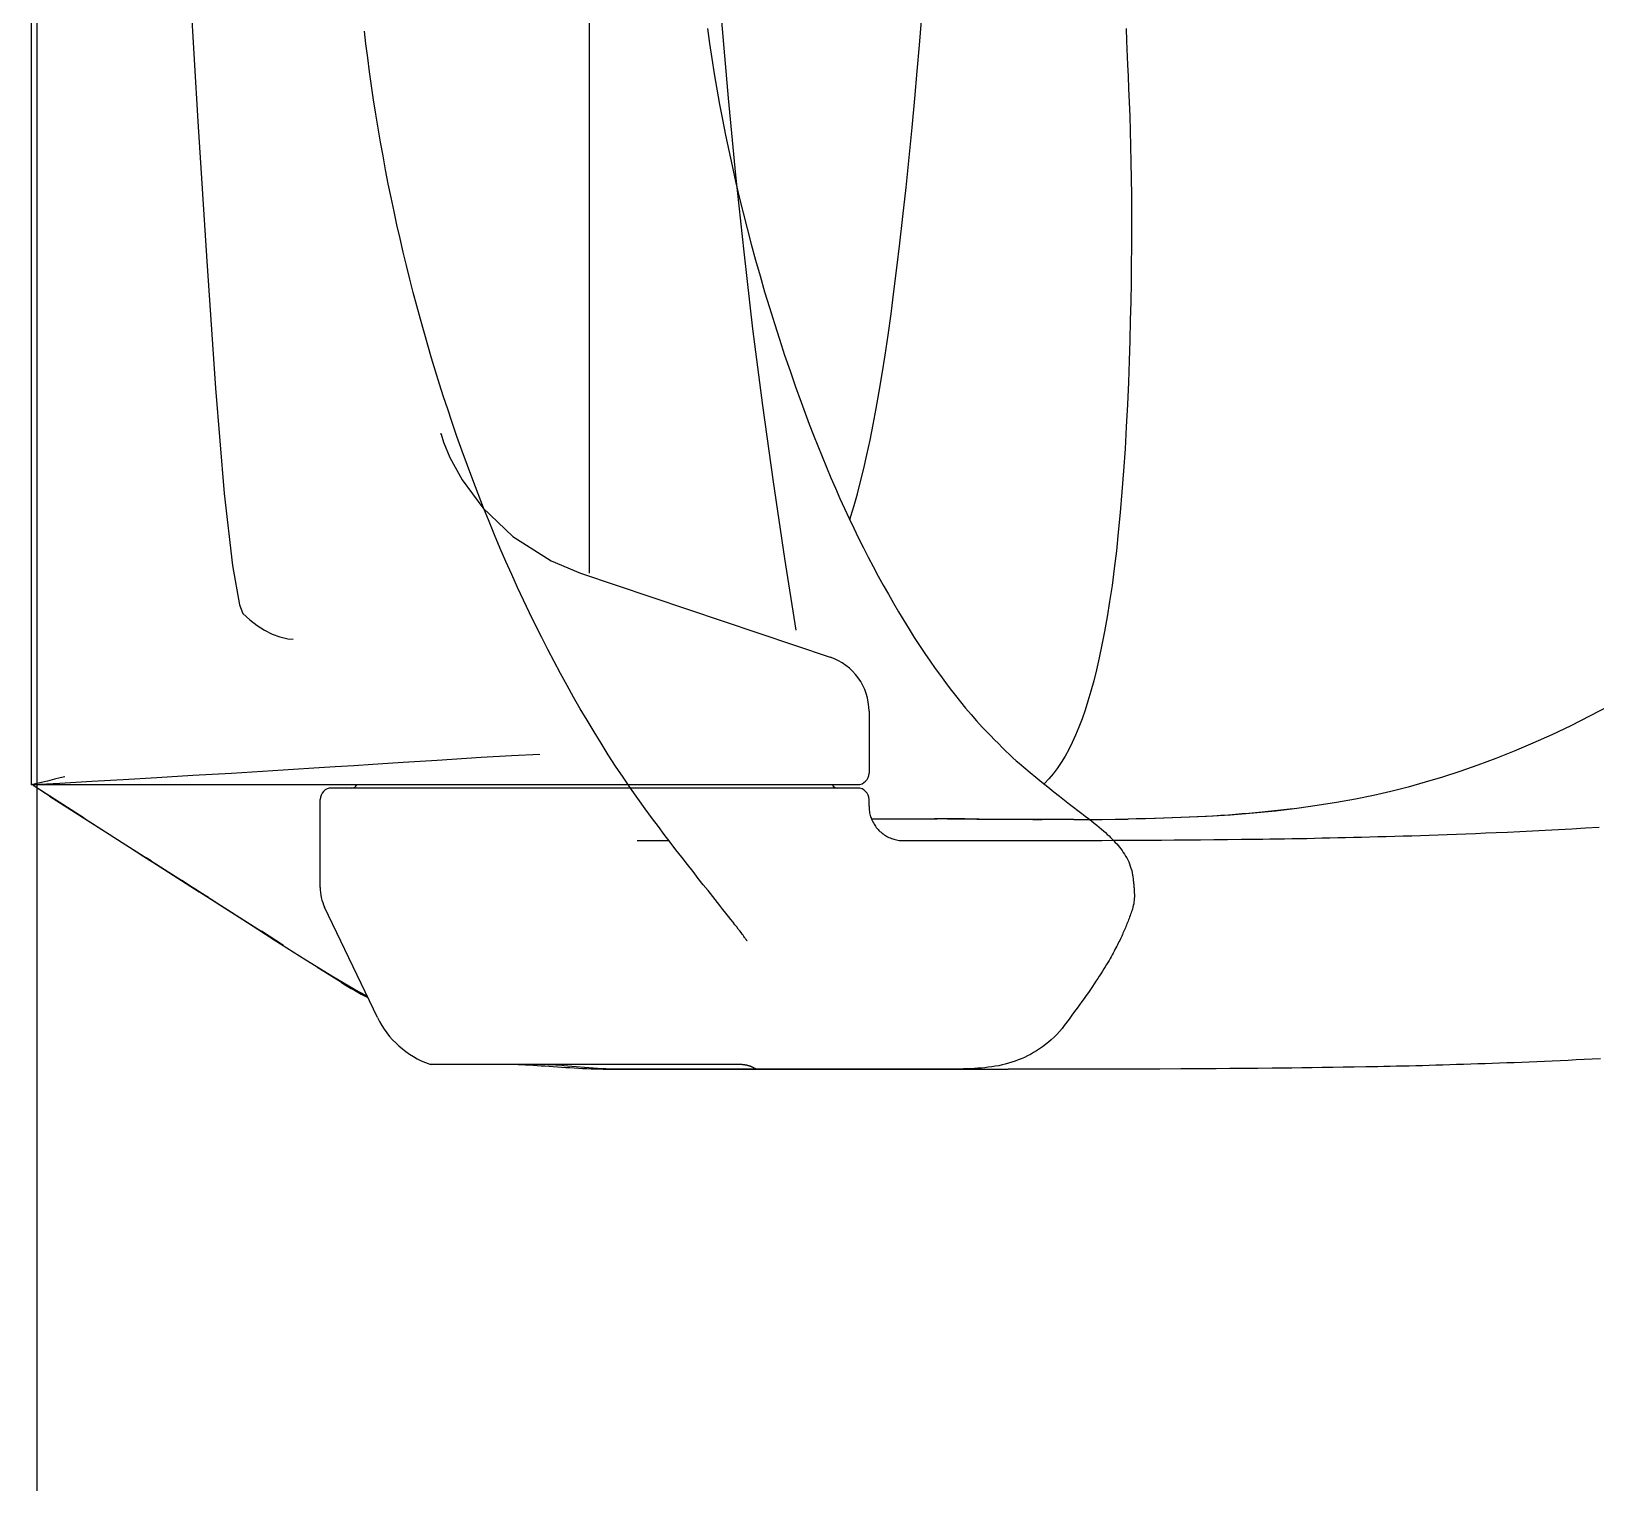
# Model space of a CAD drawing. Extents: x -119186 to 81195, y 1816 to 147180.
# Drawn here: x 24555.7 to 24692.5, y 34386.1 to 34513 of the extents above; entities that cross this region are included whole.
import ezdxf

# ---------------------------------------------------------------- set-up
doc = ezdxf.new("R2010")
doc.units = 0
doc.header["$LTSCALE"] = 12.7
doc.header["$MEASUREMENT"] = 0
doc.layers.add('A_建築（什器）', color=8, linetype='CONTINUOUS')

msp = doc.modelspace()

# ---------------------------------------------------------------- linework, layer by layer
at = {"layer": 'A_建築（什器）'}
for p, q in [((24556.16, 35012.64), (24556.16, 32762.64)), ((24555.68, 34683.15), (24555.68, 34447.11)), ((24555.68, 34683.15), (24555.68, 34447.11)), ((24555.68, 34675.6), (24555.68, 34454.67)), ((24604.48, 34664.64), (24604.48, 34465.63)), ((24569.45, 34518.49), (24570.25, 34505.11)), ((24569.45, 34518.49), (24570.25, 34505.11)), ((24616.04, 34513.88), (24616.62, 34507.15)), ((24633.36, 34511.79), (24633.54, 34513.94)), ((24584.95, 34511.92), (24584.82, 34513.02)), ((24614.82, 34513.26), (24615, 34511.95)), ((24651.43, 34513.25), (24651.47, 34512.18)), ((24651.47, 34512.18), (24651.55, 34510.06)), ((24585.1, 34510.69), (24584.95, 34511.92)), ((24615, 34511.95), (24615.2, 34510.62)), ((24633.16, 34509.52), (24633.36, 34511.79)), ((24585.26, 34509.46), (24585.1, 34510.69)), ((24585.43, 34508.23), (24585.26, 34509.46)), ((24615.2, 34510.62), (24615.41, 34509.28)), ((24632.95, 34507.13), (24633.16, 34509.52)), ((24651.55, 34510.06), (24651.59, 34509.08)), ((24585.62, 34507), (24585.43, 34508.23)), ((24615.41, 34509.28), (24615.64, 34507.95)), ((24651.59, 34509.08), (24651.64, 34508)), ((24585.81, 34505.77), (24585.62, 34507)), ((24615.64, 34507.95), (24615.87, 34506.61)), ((24616.62, 34507.15), (24617.26, 34500.42)), ((24632.71, 34504.6), (24632.95, 34507.13)), ((24651.64, 34508), (24651.69, 34506.82)), ((24651.69, 34506.82), (24651.74, 34505.58)), ((24586.01, 34504.54), (24585.81, 34505.77)), ((24615.87, 34506.61), (24616.12, 34505.28)), ((24651.74, 34505.58), (24651.78, 34504.29)), ((24570.25, 34505.11), (24571.03, 34492.89)), ((24570.25, 34505.11), (24571.03, 34492.89)), ((24586.22, 34503.32), (24586.01, 34504.54)), ((24616.12, 34505.28), (24616.39, 34503.93)), ((24632.45, 34501.97), (24632.71, 34504.6)), ((24651.78, 34504.29), (24651.82, 34502.95)), ((24586.44, 34502.1), (24586.22, 34503.32)), ((24616.39, 34503.93), (24616.67, 34502.59)), ((24616.67, 34502.59), (24616.96, 34501.23)), ((24651.82, 34502.95), (24651.85, 34501.56)), ((24586.66, 34500.88), (24586.44, 34502.1)), ((24616.96, 34501.23), (24617.27, 34499.87)), ((24632.18, 34499.34), (24632.45, 34501.97)), ((24651.85, 34501.56), (24651.87, 34500.14)), ((24586.9, 34499.67), (24586.66, 34500.88)), ((24617.26, 34500.42), (24617.98, 34493.71)), ((24617.27, 34499.87), (24617.59, 34498.51)), ((24651.87, 34500.14), (24651.89, 34498.69)), ((24587.14, 34498.47), (24586.9, 34499.67)), ((24617.59, 34498.51), (24617.93, 34497.14)), ((24631.9, 34496.82), (24632.18, 34499.34)), ((24651.89, 34498.69), (24651.9, 34497.21)), ((24587.4, 34497.26), (24587.14, 34498.47)), ((24587.66, 34496.07), (24587.4, 34497.26)), ((24617.93, 34497.14), (24618.28, 34495.76)), ((24651.9, 34497.21), (24651.9, 34495.71)), ((24587.93, 34494.88), (24587.66, 34496.07)), ((24618.28, 34495.76), (24618.64, 34494.38)), ((24631.64, 34494.49), (24631.9, 34496.82)), ((24588.2, 34493.69), (24587.93, 34494.88)), ((24618.64, 34494.38), (24619.02, 34493)), ((24631.38, 34492.31), (24631.64, 34494.49)), ((24651.9, 34495.71), (24651.89, 34494.18)), ((24588.49, 34492.51), (24588.2, 34493.69)), ((24617.98, 34493.71), (24618.76, 34487)), ((24651.89, 34494.18), (24651.88, 34492.61)), ((24571.03, 34492.89), (24571.79, 34481.8)), ((24571.03, 34492.89), (24571.79, 34481.8)), ((24588.78, 34491.33), (24588.49, 34492.51)), ((24619.02, 34493), (24619.41, 34491.61)), ((24631.12, 34490.26), (24631.38, 34492.31)), ((24651.88, 34492.61), (24651.86, 34491.02)), ((24589.08, 34490.16), (24588.78, 34491.33)), ((24619.41, 34491.61), (24619.81, 34490.23)), ((24651.86, 34491.02), (24651.83, 34489.38)), ((24589.39, 34489), (24589.08, 34490.16)), ((24589.71, 34487.84), (24589.39, 34489)), ((24619.81, 34490.23), (24620.23, 34488.84)), ((24630.87, 34488.31), (24631.12, 34490.26)), ((24651.83, 34489.38), (24651.79, 34487.7)), ((24590.03, 34486.69), (24589.71, 34487.84)), ((24620.23, 34488.84), (24620.66, 34487.45)), ((24630.61, 34486.44), (24630.87, 34488.31)), ((24651.79, 34487.7), (24651.75, 34485.97)), ((24590.36, 34485.55), (24590.03, 34486.69)), ((24618.76, 34487), (24619.62, 34480.29)), ((24620.66, 34487.45), (24621.11, 34486.07)), ((24630.35, 34484.69), (24630.61, 34486.44)), ((24590.69, 34484.41), (24590.36, 34485.55)), ((24621.11, 34486.07), (24621.56, 34484.68)), ((24651.75, 34485.97), (24651.69, 34484.18)), ((24591.04, 34483.28), (24590.69, 34484.41)), ((24621.56, 34484.68), (24622.03, 34483.3)), ((24630.1, 34483.04), (24630.35, 34484.69)), ((24651.69, 34484.18), (24651.62, 34482.31)), ((24591.38, 34482.16), (24591.04, 34483.28)), ((24591.74, 34481.05), (24591.38, 34482.16)), ((24622.03, 34483.3), (24622.51, 34481.92)), ((24629.84, 34481.5), (24630.1, 34483.04)), ((24651.62, 34482.31), (24651.54, 34480.38)), ((24571.79, 34481.8), (24572.55, 34472.59)), ((24571.79, 34481.8), (24572.55, 34472.59)), ((24592.1, 34479.95), (24591.74, 34481.05)), ((24622.51, 34481.92), (24623, 34480.56)), ((24629.57, 34480.03), (24629.84, 34481.5)), ((24592.46, 34478.87), (24592.1, 34479.95)), ((24619.62, 34480.29), (24620.55, 34473.6)), ((24623, 34480.56), (24623.35, 34479.6)), ((24623.35, 34479.6), (24623.72, 34478.64)), ((24629.31, 34478.61), (24629.57, 34480.03)), ((24651.54, 34480.38), (24651.44, 34478.43)), ((24592.9, 34477.58), (24592.46, 34478.87)), ((24623.72, 34478.64), (24624.08, 34477.69)), ((24629.03, 34477.26), (24629.31, 34478.61)), ((24651.44, 34478.43), (24651.33, 34476.49)), ((24591.5, 34477.84), (24591.52, 34477.77)), ((24591.52, 34477.75), (24591.5, 34477.84)), ((24591.52, 34477.77), (24591.74, 34477.07)), ((24591.74, 34477.07), (24592.29, 34475.74)), ((24593.36, 34476.29), (24592.9, 34477.58)), ((24624.08, 34477.69), (24624.45, 34476.75)), ((24624.45, 34476.75), (24624.83, 34475.81)), ((24628.75, 34475.98), (24629.03, 34477.26)), ((24592.29, 34475.74), (24593.35, 34473.77)), ((24593.82, 34475.02), (24593.36, 34476.29)), ((24624.83, 34475.81), (24625.21, 34474.89)), ((24628.48, 34474.78), (24628.75, 34475.98)), ((24651.33, 34476.49), (24651.2, 34474.58)), ((24594.28, 34473.78), (24593.82, 34475.02)), ((24625.21, 34474.89), (24625.6, 34473.97)), ((24625.6, 34473.97), (24626, 34473.06)), ((24628.2, 34473.64), (24628.48, 34474.78)), ((24651.2, 34474.58), (24651.06, 34472.72)), ((24572.55, 34472.59), (24573.27, 34466.3)), ((24572.55, 34472.59), (24573.27, 34466.3)), ((24593.35, 34473.77), (24595.16, 34471.32)), ((24594.75, 34472.55), (24594.28, 34473.78)), ((24595.23, 34471.34), (24594.75, 34472.55)), ((24620.55, 34473.6), (24621.54, 34466.91)), ((24626, 34473.06), (24626.4, 34472.16)), ((24627.64, 34471.55), (24627.92, 34472.57)), ((24627.92, 34472.57), (24628.2, 34473.64)), ((24651.06, 34472.72), (24650.91, 34470.92)), ((24595.16, 34471.32), (24597.79, 34468.82)), ((24595.71, 34470.14), (24595.23, 34471.34)), ((24626.4, 34472.16), (24626.8, 34471.28)), ((24626.8, 34471.28), (24627.21, 34470.4)), ((24627.36, 34470.59), (24627.64, 34471.55)), ((24596.2, 34468.96), (24595.71, 34470.14)), ((24627.21, 34470.4), (24627.62, 34469.54)), ((24627.26, 34470.28), (24627.36, 34470.59)), ((24650.91, 34470.92), (24650.74, 34469.2)), ((24596.69, 34467.79), (24596.2, 34468.96)), ((24597.79, 34468.82), (24601.15, 34466.69)), ((24627.62, 34469.54), (24628.03, 34468.69)), ((24628.03, 34468.69), (24628.45, 34467.84)), ((24650.74, 34469.2), (24650.57, 34467.57)), ((24597.19, 34466.64), (24596.69, 34467.79)), ((24628.45, 34467.84), (24628.88, 34467.01)), ((24628.88, 34467.01), (24629.31, 34466.19)), ((24650.57, 34467.57), (24650.38, 34466.02)), ((24573.27, 34466.3), (24573.9, 34462.86)), ((24573.27, 34466.3), (24573.9, 34462.86)), ((24597.7, 34465.51), (24597.19, 34466.64)), ((24601.15, 34466.69), (24603.7, 34465.63)), ((24621.54, 34466.91), (24622.55, 34460.62)), ((24629.31, 34466.19), (24629.74, 34465.37)), ((24650.38, 34466.02), (24650.19, 34464.55)), ((24598.21, 34464.38), (24597.7, 34465.51)), ((24598.73, 34463.26), (24598.21, 34464.38)), ((24603.7, 34465.63), (24625.53, 34458.28)), ((24629.74, 34465.37), (24630.18, 34464.56)), ((24630.18, 34464.56), (24630.63, 34463.77)), ((24650.19, 34464.55), (24649.98, 34463.14)), ((24599.25, 34462.16), (24598.73, 34463.26)), ((24630.63, 34463.77), (24631.07, 34463)), ((24631.07, 34463), (24631.52, 34462.23)), ((24649.98, 34463.14), (24649.77, 34461.79)), ((24573.9, 34462.86), (24574.19, 34462.08)), ((24573.9, 34462.86), (24574.19, 34462.08)), ((24574.19, 34462.08), (24574.8, 34461.54)), ((24574.19, 34462.08), (24574.8, 34461.54)), ((24574.8, 34461.54), (24575.43, 34461.05)), ((24574.8, 34461.54), (24575.43, 34461.05)), ((24599.78, 34461.07), (24599.25, 34462.16)), ((24631.52, 34462.23), (24631.98, 34461.47)), ((24649.77, 34461.79), (24649.54, 34460.52)), ((24575.43, 34461.05), (24576.07, 34460.63)), ((24575.43, 34461.05), (24576.07, 34460.63)), ((24576.07, 34460.63), (24576.73, 34460.29)), ((24576.07, 34460.63), (24576.73, 34460.29)), ((24576.73, 34460.29), (24577.41, 34460.04)), ((24576.73, 34460.29), (24577.41, 34460.04)), ((24600.32, 34460), (24599.78, 34461.07)), ((24631.98, 34461.47), (24632.44, 34460.73)), ((24632.44, 34460.73), (24632.9, 34460)), ((24649.54, 34460.52), (24649.31, 34459.34)), ((24577.41, 34460.04), (24578.1, 34459.88)), ((24577.41, 34460.04), (24578.1, 34459.88)), ((24578.1, 34459.88), (24578.58, 34459.84)), ((24578.1, 34459.88), (24578.58, 34459.84)), ((24578.58, 34459.84), (24578.59, 34459.84)), ((24578.58, 34459.84), (24578.59, 34459.84)), ((24600.86, 34458.94), (24600.32, 34460)), ((24601.41, 34457.89), (24600.86, 34458.94)), ((24632.9, 34460), (24633.36, 34459.29)), ((24633.36, 34459.29), (24633.82, 34458.6)), ((24649.31, 34459.34), (24649.08, 34458.22)), ((24601.97, 34456.84), (24601.41, 34457.89)), ((24633.82, 34458.6), (24634.28, 34457.93)), ((24634.28, 34457.93), (24634.73, 34457.29)), ((24649.08, 34458.22), (24648.84, 34457.18)), ((24602.53, 34455.81), (24601.97, 34456.84)), ((24634.73, 34457.29), (24635.18, 34456.66)), ((24635.18, 34456.66), (24635.62, 34456.07)), ((24635.62, 34456.07), (24636.05, 34455.49)), ((24648.59, 34456.21), (24648.35, 34455.3)), ((24648.84, 34457.18), (24648.59, 34456.21)), ((24603.11, 34454.78), (24602.53, 34455.81)), ((24603.69, 34453.76), (24603.11, 34454.78)), ((24636.05, 34455.49), (24636.49, 34454.92)), ((24636.49, 34454.92), (24636.94, 34454.37)), ((24648.35, 34455.3), (24648.09, 34454.44)), ((24604.29, 34452.75), (24603.69, 34453.76)), ((24628.94, 34453.54), (24628.94, 34448.13)), ((24636.94, 34454.37), (24637.39, 34453.82)), ((24637.39, 34453.82), (24637.86, 34453.27)), ((24647.83, 34453.63), (24647.57, 34452.87)), ((24648.09, 34454.44), (24647.83, 34453.63)), ((24693.75, 34454.04), (24692.02, 34453.13)), ((24604.89, 34451.74), (24604.29, 34452.75)), ((24637.86, 34453.27), (24638.34, 34452.72)), ((24638.34, 34452.72), (24638.84, 34452.16)), ((24638.84, 34452.16), (24639.2, 34451.78)), ((24647.29, 34452.14), (24647.01, 34451.46)), ((24647.57, 34452.87), (24647.29, 34452.14)), ((24690.32, 34452.28), (24688.64, 34451.49)), ((24692.02, 34453.13), (24690.32, 34452.28)), ((24605.51, 34450.74), (24604.89, 34451.74)), ((24606.14, 34449.74), (24605.51, 34450.74)), ((24639.2, 34451.78), (24639.55, 34451.41)), ((24639.55, 34451.41), (24639.9, 34451.05)), ((24639.9, 34451.05), (24640.25, 34450.71)), ((24640.25, 34450.71), (24640.58, 34450.38)), ((24646.71, 34450.81), (24646.41, 34450.2)), ((24647.01, 34451.46), (24646.71, 34450.81)), ((24686.99, 34450.74), (24685.36, 34450.06)), ((24688.64, 34451.49), (24686.99, 34450.74)), ((24588.19, 34449.09), (24591.16, 34449.28)), ((24588.19, 34449.09), (24591.16, 34449.28)), ((24591.16, 34449.28), (24595.01, 34449.54)), ((24591.16, 34449.28), (24595.01, 34449.54)), ((24595.01, 34449.54), (24597.68, 34449.68)), ((24595.01, 34449.54), (24597.68, 34449.68)), ((24597.68, 34449.68), (24600.15, 34449.78)), ((24597.68, 34449.68), (24600.15, 34449.78)), ((24606.78, 34448.75), (24606.14, 34449.74)), ((24640.58, 34450.38), (24640.91, 34450.06)), ((24640.91, 34450.06), (24641.23, 34449.76)), ((24641.23, 34449.76), (24641.53, 34449.48)), ((24641.53, 34449.48), (24641.82, 34449.22)), ((24641.82, 34449.22), (24642.08, 34448.99)), ((24646.08, 34449.62), (24645.75, 34449.06)), ((24646.41, 34450.2), (24646.08, 34449.62)), ((24683.76, 34449.42), (24682.18, 34448.83)), ((24685.36, 34450.06), (24683.76, 34449.42)), ((24566.65, 34447.76), (24569.81, 34447.94)), ((24566.65, 34447.76), (24569.81, 34447.94)), ((24569.81, 34447.94), (24573.18, 34448.14)), ((24569.81, 34447.94), (24573.18, 34448.14)), ((24573.18, 34448.14), (24576.8, 34448.36)), ((24573.18, 34448.14), (24576.8, 34448.36)), ((24576.8, 34448.36), (24578.61, 34448.48)), ((24576.8, 34448.36), (24578.61, 34448.48)), ((24578.61, 34448.48), (24580.4, 34448.59)), ((24578.61, 34448.48), (24580.4, 34448.59)), ((24580.4, 34448.59), (24582.26, 34448.71)), ((24580.4, 34448.59), (24582.26, 34448.71)), ((24582.26, 34448.71), (24583.89, 34448.81)), ((24582.26, 34448.71), (24583.89, 34448.81)), ((24583.89, 34448.81), (24585.56, 34448.92)), ((24583.89, 34448.81), (24585.56, 34448.92)), ((24585.56, 34448.92), (24586.86, 34449)), ((24585.56, 34448.92), (24586.86, 34449)), ((24586.86, 34449), (24588.19, 34449.09)), ((24586.86, 34449), (24588.19, 34449.09)), ((24607.43, 34447.78), (24606.78, 34448.75)), ((24642.08, 34448.99), (24642.49, 34448.64)), ((24642.49, 34448.64), (24643.02, 34448.2)), ((24643.02, 34448.2), (24643.53, 34447.77)), ((24645.04, 34448.07), (24644.66, 34447.63)), ((24645.4, 34448.55), (24645.04, 34448.07)), ((24645.75, 34449.06), (24645.4, 34448.55)), ((24680.62, 34448.28), (24679.09, 34447.78)), ((24682.18, 34448.83), (24680.62, 34448.28)), ((24556.43, 34447.29), (24555.68, 34447.11)), ((24556.43, 34447.29), (24555.68, 34447.11)), ((24555.68, 34447.13), (24627.94, 34447.13)), ((24555.68, 34447.13), (24555.68, 34447.13)), ((24555.68, 34447.13), (24555.68, 34447.13)), ((24555.7, 34447.13), (24555.68, 34447.13)), ((24555.68, 34447.13), (24607.86, 34447.13)), ((24555.68, 34447.13), (24555.68, 34447.13)), ((24555.68, 34447.13), (24555.68, 34447.13)), ((24555.7, 34447.13), (24555.68, 34447.13)), ((24555.82, 34447.14), (24558.18, 34447.26)), ((24555.82, 34447.14), (24558.18, 34447.26)), ((24560.31, 34444.18), (24555.83, 34447.04)), ((24557.42, 34446.02), (24555.83, 34447.04)), ((24556.18, 34447.22), (24556.11, 34447.21)), ((24556.18, 34447.22), (24556.11, 34447.21)), ((24556.13, 34447.21), (24556.19, 34447.22)), ((24556.13, 34447.21), (24556.19, 34447.22)), ((24556.19, 34447.22), (24556.18, 34447.22)), ((24556.19, 34447.22), (24556.18, 34447.22)), ((24557.09, 34447.44), (24556.43, 34447.29)), ((24557.09, 34447.44), (24556.43, 34447.29)), ((24557.7, 34447.59), (24557.09, 34447.44)), ((24557.7, 34447.59), (24557.09, 34447.44)), ((24558.2, 34447.71), (24557.7, 34447.59)), ((24558.2, 34447.71), (24557.7, 34447.59)), ((24558.18, 34447.26), (24560.96, 34447.43)), ((24558.18, 34447.26), (24560.96, 34447.43)), ((24558.6, 34447.8), (24558.2, 34447.71)), ((24558.6, 34447.8), (24558.2, 34447.71)), ((24560.96, 34447.43), (24563.7, 34447.58)), ((24560.96, 34447.43), (24563.7, 34447.58)), ((24563.7, 34447.58), (24566.65, 34447.76)), ((24563.7, 34447.58), (24566.65, 34447.76)), ((24627.94, 34446.83), (24581.94, 34446.83)), ((24608.07, 34446.83), (24581.94, 34446.83)), ((24608.08, 34446.83), (24607.43, 34447.78)), ((24608.73, 34445.9), (24608.08, 34446.83)), ((24643.53, 34447.77), (24644.05, 34447.34)), ((24644.05, 34447.34), (24644.57, 34446.92)), ((24644.28, 34447.22), (24644.25, 34447.18)), ((24644.66, 34447.63), (24644.28, 34447.22)), ((24644.57, 34446.92), (24645.09, 34446.51)), ((24645.09, 34446.51), (24645.59, 34446.12)), ((24674.58, 34446.54), (24673.05, 34446.19)), ((24676.08, 34446.91), (24674.58, 34446.54)), ((24677.58, 34447.33), (24676.08, 34446.91)), ((24679.09, 34447.78), (24677.58, 34447.33)), ((24557.28, 34446.11), (24562.49, 34442.79)), ((24580.94, 34438.14), (24580.94, 34445.83)), ((24580.94, 34438.14), (24580.94, 34445.83)), ((24609.37, 34445), (24608.73, 34445.9)), ((24628.94, 34445.23), (24628.94, 34445.83)), ((24628.94, 34445.23), (24628.94, 34445.13)), ((24628.94, 34445.13), (24628.95, 34445.01)), ((24645.59, 34446.12), (24646.05, 34445.76)), ((24646.05, 34445.76), (24646.47, 34445.43)), ((24646.47, 34445.43), (24647.54, 34444.61)), ((24668.12, 34445.29), (24666.34, 34445.04)), ((24669.83, 34445.56), (24668.12, 34445.29)), ((24671.47, 34445.86), (24669.83, 34445.56)), ((24673.05, 34446.19), (24671.47, 34445.86)), ((24560.31, 34444.18), (24562.49, 34442.79)), ((24610.01, 34444.14), (24609.37, 34445)), ((24610.52, 34443.46), (24610.01, 34444.14)), ((24628.95, 34445.01), (24628.96, 34444.89)), ((24628.96, 34444.89), (24628.97, 34444.78)), ((24628.97, 34444.78), (24628.99, 34444.66)), ((24628.99, 34444.66), (24629.02, 34444.55)), ((24629.02, 34444.55), (24629.05, 34444.43)), ((24629.05, 34444.43), (24629.08, 34444.32)), ((24629.08, 34444.32), (24629.12, 34444.21)), ((24629.12, 34444.21), (24629.16, 34444.1)), ((24629.15, 34444.13), (24634.91, 34444.13)), ((24629.16, 34444.1), (24629.21, 34443.99)), ((24629.21, 34443.99), (24629.26, 34443.88)), ((24629.26, 34443.88), (24629.32, 34443.78)), ((24629.32, 34443.78), (24629.38, 34443.67)), ((24635.79, 34444.13), (24634.68, 34444.13)), ((24636.04, 34444.13), (24635.38, 34444.13)), ((24635.79, 34444.13), (24636.57, 34444.13)), ((24636.68, 34444.13), (24636.04, 34444.13)), ((24636.57, 34444.13), (24637.31, 34444.13)), ((24637.31, 34444.13), (24636.68, 34444.13)), ((24637.31, 34444.13), (24638.37, 34444.12)), ((24637.94, 34444.12), (24637.31, 34444.13)), ((24638.58, 34444.12), (24637.94, 34444.12)), ((24638.37, 34444.12), (24640.02, 34444.11)), ((24642.88, 34444.09), (24638.58, 34444.12)), ((24640.02, 34444.11), (24640.64, 34444.11)), ((24640.64, 34444.11), (24640.95, 34444.11)), ((24640.95, 34444.11), (24642.13, 34444.1)), ((24642.13, 34444.1), (24643.27, 34444.09)), ((24643.48, 34444.09), (24642.88, 34444.09)), ((24643.27, 34444.09), (24644.09, 34444.09)), ((24644.08, 34444.09), (24643.48, 34444.09)), ((24644.93, 34444.08), (24644.08, 34444.09)), ((24645.45, 34444.08), (24644.09, 34444.09)), ((24645.98, 34444.08), (24644.93, 34444.09)), ((24646.85, 34444.08), (24645.28, 34444.08)), ((24646.85, 34444.08), (24645.98, 34444.08)), ((24646.85, 34444.08), (24648.12, 34444.08)), ((24647.54, 34444.61), (24647.84, 34444.38)), ((24647.84, 34444.38), (24648.12, 34444.16)), ((24648.12, 34444.16), (24648.39, 34443.95)), ((24648.12, 34444.08), (24649.33, 34444.09)), ((24648.39, 34443.95), (24648.63, 34443.75)), ((24648.63, 34443.75), (24648.85, 34443.57)), ((24649.33, 34444.09), (24650.46, 34444.1)), ((24650.46, 34444.1), (24650.85, 34444.1)), ((24650.85, 34444.1), (24651.23, 34444.11)), ((24651.23, 34444.11), (24651.61, 34444.11)), ((24653.97, 34444.16), (24651.61, 34444.11)), ((24652.3, 34444.13), (24651.61, 34444.12)), ((24653.12, 34444.15), (24652.3, 34444.13)), ((24653.92, 34444.17), (24653.12, 34444.15)), ((24654.7, 34444.19), (24653.92, 34444.17)), ((24656.25, 34444.24), (24653.97, 34444.16)), ((24655.46, 34444.21), (24654.7, 34444.19)), ((24656.21, 34444.24), (24655.46, 34444.21)), ((24656.94, 34444.27), (24656.21, 34444.24)), ((24658.44, 34444.34), (24656.25, 34444.24)), ((24657.66, 34444.31), (24656.94, 34444.27)), ((24658.36, 34444.34), (24657.66, 34444.31)), ((24659.04, 34444.38), (24658.36, 34444.34)), ((24660.54, 34444.47), (24658.44, 34444.34)), ((24659.71, 34444.42), (24659.04, 34444.38)), ((24660.37, 34444.47), (24659.71, 34444.42)), ((24660.98, 34444.51), (24660.37, 34444.47)), ((24662.55, 34444.63), (24660.54, 34444.47)), ((24661.58, 34444.56), (24660.98, 34444.51)), ((24662.17, 34444.61), (24661.58, 34444.56)), ((24662.74, 34444.66), (24662.17, 34444.61)), ((24664.49, 34444.82), (24662.55, 34444.63)), ((24663.31, 34444.72), (24662.74, 34444.66)), ((24663.86, 34444.77), (24663.31, 34444.72)), ((24664.41, 34444.83), (24663.86, 34444.77)), ((24664.94, 34444.89), (24664.41, 34444.83)), ((24666.34, 34445.04), (24664.49, 34444.82)), ((24665.47, 34444.95), (24664.94, 34444.89)), ((24665.98, 34445.01), (24665.47, 34444.95)), ((24562.49, 34442.79), (24563.62, 34442.07)), ((24562.49, 34442.79), (24563.62, 34442.07)), ((24611.03, 34442.77), (24610.52, 34443.46)), ((24611.55, 34442.1), (24611.03, 34442.77)), ((24629.38, 34443.67), (24629.44, 34443.57)), ((24629.44, 34443.57), (24629.51, 34443.48)), ((24629.51, 34443.48), (24629.58, 34443.38)), ((24629.58, 34443.38), (24629.65, 34443.29)), ((24629.65, 34443.29), (24629.73, 34443.2)), ((24629.73, 34443.2), (24629.81, 34443.12)), ((24629.81, 34443.12), (24629.9, 34443.03)), ((24629.9, 34443.03), (24629.99, 34442.96)), ((24629.99, 34442.96), (24630.08, 34442.88)), ((24630.08, 34442.88), (24630.17, 34442.81)), ((24630.17, 34442.81), (24630.27, 34442.74)), ((24630.27, 34442.74), (24630.37, 34442.68)), ((24630.37, 34442.68), (24630.47, 34442.62)), ((24630.47, 34442.62), (24630.57, 34442.56)), ((24630.57, 34442.56), (24630.68, 34442.51)), ((24630.68, 34442.51), (24630.79, 34442.46)), ((24630.79, 34442.46), (24630.9, 34442.42)), ((24630.9, 34442.42), (24631.01, 34442.38)), ((24631.01, 34442.38), (24631.12, 34442.35)), ((24648.85, 34443.57), (24649.06, 34443.4)), ((24649.06, 34443.4), (24649.26, 34443.24)), ((24649.26, 34443.24), (24649.44, 34443.08)), ((24649.44, 34443.08), (24649.61, 34442.93)), ((24649.61, 34442.93), (24649.77, 34442.78)), ((24649.77, 34442.78), (24649.93, 34442.64)), ((24649.93, 34442.64), (24650.07, 34442.5)), ((24650.07, 34442.5), (24650.21, 34442.36)), ((24663.37, 34442.37), (24664, 34442.38)), ((24664, 34442.38), (24664.64, 34442.39)), ((24664.64, 34442.39), (24665.28, 34442.4)), ((24665.28, 34442.4), (24665.93, 34442.41)), ((24665.93, 34442.41), (24666.58, 34442.42)), ((24666.58, 34442.42), (24667.24, 34442.43)), ((24667.24, 34442.43), (24667.91, 34442.45)), ((24667.91, 34442.45), (24668.58, 34442.46)), ((24668.58, 34442.46), (24669.25, 34442.48)), ((24669.25, 34442.48), (24669.93, 34442.49)), ((24669.93, 34442.49), (24670.62, 34442.51)), ((24670.62, 34442.51), (24671.32, 34442.52)), ((24671.32, 34442.52), (24672.02, 34442.54)), ((24672.02, 34442.54), (24672.73, 34442.56)), ((24672.73, 34442.56), (24673.45, 34442.58)), ((24673.45, 34442.58), (24674.18, 34442.6)), ((24674.18, 34442.6), (24674.92, 34442.62)), ((24674.92, 34442.62), (24675.66, 34442.64)), ((24675.66, 34442.64), (24676.4, 34442.66)), ((24676.4, 34442.66), (24677.16, 34442.69)), ((24677.16, 34442.69), (24677.92, 34442.71)), ((24677.92, 34442.71), (24678.7, 34442.74)), ((24678.7, 34442.74), (24679.49, 34442.77)), ((24679.49, 34442.77), (24680.31, 34442.8)), ((24680.31, 34442.8), (24681.14, 34442.83)), ((24681.14, 34442.83), (24681.99, 34442.86)), ((24681.99, 34442.86), (24682.87, 34442.9)), ((24682.87, 34442.9), (24683.8, 34442.94)), ((24683.8, 34442.94), (24684.79, 34442.98)), ((24684.79, 34442.98), (24685.85, 34443.03)), ((24685.85, 34443.03), (24686.95, 34443.09)), ((24686.95, 34443.09), (24688.08, 34443.14)), ((24688.08, 34443.14), (24689.23, 34443.21)), ((24689.23, 34443.21), (24690.4, 34443.27)), ((24690.4, 34443.27), (24691.59, 34443.34)), ((24691.59, 34443.34), (24692.8, 34443.42)), ((24563.62, 34442.07), (24564.92, 34441.24)), ((24563.62, 34442.07), (24564.92, 34441.24)), ((24564.28, 34441.65), (24565.53, 34440.85)), ((24564.28, 34441.65), (24570.37, 34437.76)), ((24564.92, 34441.24), (24568.9, 34438.71)), ((24564.92, 34441.24), (24576.88, 34433.61)), ((24564.92, 34441.24), (24568.9, 34438.71)), ((24564.92, 34441.24), (24576.88, 34433.61)), ((24608.65, 34442.23), (24611.44, 34442.23)), ((24612.06, 34441.43), (24611.55, 34442.1)), ((24612.57, 34440.77), (24612.06, 34441.43)), ((24631.12, 34442.35), (24631.24, 34442.32)), ((24631.24, 34442.32), (24631.35, 34442.29)), ((24631.35, 34442.29), (24631.47, 34442.27)), ((24631.47, 34442.27), (24631.59, 34442.25)), ((24631.59, 34442.25), (24631.7, 34442.24)), ((24631.7, 34442.24), (24631.82, 34442.24)), ((24631.82, 34442.24), (24631.94, 34442.23)), ((24631.94, 34442.23), (24641.78, 34442.23)), ((24639.59, 34442.23), (24640.13, 34442.23)), ((24641.08, 34442.23), (24643.37, 34442.24)), ((24641.78, 34442.23), (24642.8, 34442.23)), ((24643.37, 34442.24), (24644.65, 34442.24)), ((24644.65, 34442.24), (24646.39, 34442.24)), ((24646.39, 34442.24), (24647.92, 34442.25)), ((24647.92, 34442.25), (24649.31, 34442.25)), ((24649.31, 34442.25), (24650.29, 34442.26)), ((24650.21, 34442.36), (24650.35, 34442.22)), ((24650.29, 34442.26), (24651.31, 34442.26)), ((24650.35, 34442.22), (24650.48, 34442.08)), ((24650.48, 34442.08), (24650.6, 34441.94)), ((24650.6, 34441.94), (24650.73, 34441.8)), ((24650.73, 34441.8), (24650.85, 34441.66)), ((24650.85, 34441.66), (24650.96, 34441.51)), ((24650.96, 34441.51), (24651.07, 34441.36)), ((24651.07, 34441.36), (24651.18, 34441.2)), ((24651.18, 34441.2), (24651.29, 34441.04)), ((24651.29, 34441.04), (24651.38, 34440.88)), ((24651.31, 34442.26), (24652.36, 34442.27)), ((24652.36, 34442.27), (24653.43, 34442.27)), ((24653.43, 34442.27), (24654.52, 34442.28)), ((24654.52, 34442.28), (24655.64, 34442.29)), ((24655.64, 34442.29), (24656.77, 34442.3)), ((24656.77, 34442.3), (24657.92, 34442.31)), ((24657.92, 34442.31), (24659.09, 34442.32)), ((24659.09, 34442.32), (24660.28, 34442.33)), ((24660.28, 34442.33), (24661.5, 34442.35)), ((24661.5, 34442.35), (24662.12, 34442.35)), ((24662.12, 34442.35), (24662.74, 34442.36)), ((24662.74, 34442.36), (24663.37, 34442.37)), ((24565.53, 34440.85), (24567.73, 34439.44)), ((24566.16, 34440.45), (24565.73, 34440.72)), ((24566.56, 34440.19), (24572.17, 34436.62)), ((24566.56, 34440.19), (24572.17, 34436.62)), ((24613.07, 34440.13), (24612.57, 34440.77)), ((24613.55, 34439.52), (24613.07, 34440.13)), ((24651.38, 34440.88), (24651.48, 34440.72)), ((24651.48, 34440.72), (24651.57, 34440.54)), ((24651.57, 34440.54), (24651.65, 34440.37)), ((24651.65, 34440.37), (24651.72, 34440.19)), ((24651.72, 34440.19), (24651.79, 34440)), ((24651.79, 34440), (24651.85, 34439.81)), ((24651.85, 34439.81), (24651.91, 34439.62)), ((24567.73, 34439.44), (24570.11, 34437.93)), ((24569.51, 34438.31), (24568.85, 34438.74)), ((24568.9, 34438.71), (24570.64, 34437.6)), ((24568.9, 34438.71), (24570.64, 34437.6)), ((24614.01, 34438.93), (24613.55, 34439.52)), ((24614.45, 34438.37), (24614.01, 34438.93)), ((24614.86, 34437.86), (24614.45, 34438.37)), ((24651.91, 34439.62), (24651.96, 34439.41)), ((24651.96, 34439.41), (24651.99, 34439.21)), ((24651.99, 34439.21), (24652, 34439.13)), ((24652, 34439.13), (24652.02, 34439.02)), ((24652.02, 34439.02), (24652.03, 34438.93)), ((24652.03, 34438.93), (24652.04, 34438.84)), ((24652.04, 34438.84), (24652.05, 34438.75)), ((24652.05, 34438.75), (24652.06, 34438.67)), ((24652.06, 34438.67), (24652.07, 34438.58)), ((24652.07, 34438.58), (24652.08, 34438.5)), ((24652.08, 34438.5), (24652.09, 34438.42)), ((24652.09, 34438.42), (24652.1, 34438.34)), ((24652.1, 34438.34), (24652.11, 34438.25)), ((24570.17, 34437.89), (24570.03, 34437.98)), ((24570.64, 34437.6), (24572.57, 34436.36)), ((24570.64, 34437.6), (24572.57, 34436.36)), ((24571.17, 34437.25), (24570.88, 34437.44)), ((24615.89, 34436.57), (24614.86, 34437.86)), ((24652.11, 34438.25), (24652.11, 34438.17)), ((24652.11, 34438.17), (24652.12, 34438.08)), ((24652.13, 34437.02), (24652.11, 34436.86)), ((24652.12, 34438.08), (24652.12, 34437.99)), ((24652.12, 34437.99), (24652.13, 34437.91)), ((24652.13, 34437.91), (24652.14, 34437.82)), ((24652.14, 34437.17), (24652.13, 34437.02)), ((24652.14, 34437.82), (24652.14, 34437.73)), ((24652.14, 34437.73), (24652.14, 34437.64)), ((24652.14, 34437.64), (24652.15, 34437.59)), ((24652.15, 34437.32), (24652.14, 34437.17)), ((24652.15, 34437.59), (24652.15, 34437.46)), ((24652.15, 34437.46), (24652.15, 34437.32)), ((24571.78, 34436.86), (24571.77, 34436.87)), ((24571.81, 34436.84), (24571.8, 34436.85)), ((24572.32, 34436.52), (24576.87, 34433.6)), ((24572.32, 34436.52), (24576.87, 34433.6)), ((24572.57, 34436.36), (24574.72, 34434.98)), ((24572.57, 34436.36), (24574.72, 34434.98)), ((24585.96, 34426.77), (24581.33, 34436.41)), ((24585.96, 34426.77), (24581.33, 34436.41)), ((24616.17, 34436.22), (24615.89, 34436.57)), ((24616.42, 34435.9), (24616.17, 34436.22)), ((24616.66, 34435.6), (24616.42, 34435.9)), ((24616.86, 34435.34), (24616.66, 34435.6)), ((24651.73, 34435.55), (24651.69, 34435.43)), ((24651.77, 34435.67), (24651.73, 34435.55)), ((24651.82, 34435.79), (24651.77, 34435.67)), ((24651.86, 34435.91), (24651.82, 34435.79)), ((24651.9, 34436.03), (24651.86, 34435.91)), ((24651.94, 34436.14), (24651.9, 34436.03)), ((24651.98, 34436.25), (24651.94, 34436.14)), ((24652.02, 34436.41), (24651.98, 34436.25)), ((24652.05, 34436.56), (24652.02, 34436.41)), ((24652.09, 34436.71), (24652.05, 34436.56)), ((24652.11, 34436.86), (24652.09, 34436.71)), ((24574.72, 34434.98), (24576.92, 34433.56)), ((24574.72, 34434.98), (24576.92, 34433.56)), ((24577.73, 34433.07), (24575.8, 34434.3)), ((24577.73, 34433.07), (24575.8, 34434.3)), ((24617.05, 34435.1), (24616.86, 34435.34)), ((24617.22, 34434.88), (24617.05, 34435.1)), ((24617.38, 34434.68), (24617.22, 34434.88)), ((24617.51, 34434.5), (24617.38, 34434.68)), ((24617.64, 34434.34), (24617.51, 34434.5)), ((24617.75, 34434.19), (24617.64, 34434.34)), ((24617.84, 34434.06), (24617.75, 34434.19)), ((24651.2, 34434.25), (24651.15, 34434.13)), ((24651.26, 34434.37), (24651.2, 34434.25)), ((24651.31, 34434.48), (24651.26, 34434.37)), ((24651.36, 34434.6), (24651.31, 34434.48)), ((24651.41, 34434.72), (24651.36, 34434.6)), ((24651.46, 34434.84), (24651.41, 34434.72)), ((24651.5, 34434.96), (24651.46, 34434.84)), ((24651.55, 34435.08), (24651.5, 34434.96)), ((24651.6, 34435.19), (24651.55, 34435.08)), ((24651.64, 34435.31), (24651.6, 34435.19)), ((24651.69, 34435.43), (24651.64, 34435.31)), ((24576.92, 34433.56), (24579.69, 34431.8)), ((24576.92, 34433.56), (24579.69, 34431.8)), ((24617.93, 34433.95), (24617.84, 34434.06)), ((24618, 34433.85), (24617.93, 34433.95)), ((24618.06, 34433.76), (24618, 34433.85)), ((24618.11, 34433.69), (24618.06, 34433.76)), ((24618.15, 34433.63), (24618.11, 34433.69)), ((24618.19, 34433.58), (24618.15, 34433.63)), ((24618.21, 34433.55), (24618.19, 34433.58)), ((24618.23, 34433.52), (24618.21, 34433.55)), ((24618.25, 34433.49), (24618.23, 34433.52)), ((24618.26, 34433.48), (24618.25, 34433.49)), ((24618.27, 34433.46), (24618.26, 34433.48)), ((24618.27, 34433.46), (24618.27, 34433.46)), ((24650.53, 34432.85), (24650.45, 34432.7)), ((24650.6, 34432.99), (24650.53, 34432.85)), ((24650.67, 34433.13), (24650.6, 34432.99)), ((24650.74, 34433.26), (24650.67, 34433.13)), ((24650.8, 34433.39), (24650.74, 34433.26)), ((24650.87, 34433.51), (24650.8, 34433.39)), ((24650.92, 34433.64), (24650.87, 34433.51)), ((24650.98, 34433.76), (24650.92, 34433.64)), ((24651.04, 34433.88), (24650.98, 34433.76)), ((24651.1, 34434.01), (24651.04, 34433.88)), ((24651.15, 34434.13), (24651.1, 34434.01)), ((24579.69, 34431.8), (24582.11, 34430.31)), ((24579.69, 34431.8), (24582.11, 34430.31)), ((24649.82, 34431.57), (24649.71, 34431.39)), ((24649.93, 34431.75), (24649.82, 34431.57)), ((24650.02, 34431.92), (24649.93, 34431.75)), ((24650.12, 34432.08), (24650.02, 34431.92)), ((24650.21, 34432.24), (24650.12, 34432.08)), ((24650.29, 34432.4), (24650.21, 34432.24)), ((24650.37, 34432.55), (24650.29, 34432.4)), ((24650.45, 34432.7), (24650.37, 34432.55)), ((24580.66, 34431.2), (24582.8, 34429.84)), ((24580.66, 34431.2), (24582.8, 34429.84)), ((24582.11, 34430.31), (24584.29, 34429.04)), ((24582.11, 34430.31), (24584.29, 34429.04)), ((24648.94, 34430.16), (24648.79, 34429.93)), ((24649.08, 34430.38), (24648.94, 34430.16)), ((24649.22, 34430.59), (24649.08, 34430.38)), ((24649.35, 34430.8), (24649.22, 34430.59)), ((24649.48, 34431.01), (24649.35, 34430.8)), ((24649.6, 34431.2), (24649.48, 34431.01)), ((24649.71, 34431.39), (24649.6, 34431.2)), ((24584.29, 34429.04), (24585.07, 34428.64)), ((24584.29, 34429.04), (24585.07, 34428.64)), ((24648.12, 34428.96), (24647.94, 34428.7)), ((24648.3, 34429.21), (24648.12, 34428.96)), ((24648.47, 34429.46), (24648.3, 34429.21)), ((24648.63, 34429.7), (24648.47, 34429.46)), ((24648.79, 34429.93), (24648.63, 34429.7)), ((24647.14, 34427.59), (24646.92, 34427.29)), ((24647.35, 34427.88), (24647.14, 34427.59)), ((24647.56, 34428.16), (24647.35, 34427.88)), ((24647.75, 34428.43), (24647.56, 34428.16)), ((24647.94, 34428.7), (24647.75, 34428.43)), ((24646.01, 34426.06), (24645.82, 34425.81)), ((24646.43, 34426.63), (24646.01, 34426.06)), ((24646.69, 34426.97), (24646.43, 34426.63)), ((24646.92, 34427.29), (24646.69, 34426.97)), ((24644.63, 34424.6), (24644.38, 34424.39)), ((24644.88, 34424.82), (24644.63, 34424.6)), ((24645.12, 34425.05), (24644.88, 34424.82)), ((24645.36, 34425.29), (24645.12, 34425.05)), ((24645.59, 34425.54), (24645.36, 34425.29)), ((24645.82, 34425.81), (24645.59, 34425.54)), ((24642.53, 34423.27), (24642.26, 34423.16)), ((24642.79, 34423.4), (24642.53, 34423.27)), ((24643.06, 34423.54), (24642.79, 34423.4)), ((24643.33, 34423.69), (24643.06, 34423.54)), ((24643.6, 34423.85), (24643.33, 34423.69)), ((24643.86, 34424.02), (24643.6, 34423.85)), ((24644.12, 34424.2), (24643.86, 34424.02)), ((24644.38, 34424.39), (24644.12, 34424.2)), ((24617.41, 34422.66), (24590.69, 34422.66)), ((24599.85, 34422.66), (24590.69, 34422.66)), ((24597.18, 34422.66), (24596.93, 34422.66)), ((24597.44, 34422.65), (24597.18, 34422.66)), ((24597.71, 34422.65), (24597.44, 34422.65)), ((24597.97, 34422.64), (24597.71, 34422.65)), ((24598.27, 34422.63), (24597.97, 34422.64)), ((24598.59, 34422.62), (24598.27, 34422.63)), ((24598.91, 34422.6), (24598.59, 34422.62)), ((24599.24, 34422.59), (24598.91, 34422.6)), ((24599.58, 34422.57), (24599.24, 34422.59)), ((24599.92, 34422.55), (24599.58, 34422.57)), ((24600.11, 34422.66), (24599.85, 34422.66)), ((24600.26, 34422.52), (24599.92, 34422.55)), ((24600.37, 34422.65), (24600.11, 34422.66)), ((24600.61, 34422.5), (24600.26, 34422.52)), ((24600.63, 34422.64), (24600.37, 34422.65)), ((24600.97, 34422.47), (24600.61, 34422.5)), ((24600.89, 34422.63), (24600.63, 34422.64)), ((24601.21, 34422.62), (24600.89, 34422.63)), ((24602.05, 34422.4), (24600.97, 34422.47)), ((24601.55, 34422.6), (24601.21, 34422.62)), ((24601.89, 34422.58), (24601.55, 34422.6)), ((24602.24, 34422.55), (24601.89, 34422.58)), ((24602.42, 34422.37), (24602.05, 34422.4)), ((24602.59, 34422.52), (24602.24, 34422.55)), ((24602.79, 34422.35), (24602.42, 34422.37)), ((24602.96, 34422.49), (24602.59, 34422.52)), ((24603.16, 34422.32), (24602.79, 34422.35)), ((24603.32, 34422.46), (24602.96, 34422.49)), ((24603.52, 34422.3), (24603.16, 34422.32)), ((24604.07, 34422.39), (24603.32, 34422.46)), ((24603.89, 34422.28), (24603.52, 34422.3)), ((24604.26, 34422.27), (24603.89, 34422.28)), ((24604.45, 34422.36), (24604.07, 34422.39)), ((24604.63, 34422.25), (24604.26, 34422.27)), ((24604.82, 34422.33), (24604.45, 34422.36)), ((24604.99, 34422.24), (24604.63, 34422.25)), ((24605.19, 34422.3), (24604.82, 34422.33)), ((24605.35, 34422.24), (24604.99, 34422.24)), ((24605.55, 34422.28), (24605.19, 34422.3)), ((24605.69, 34422.23), (24605.35, 34422.24)), ((24605.91, 34422.26), (24605.55, 34422.28)), ((24605.69, 34422.23), (24641.11, 34422.23)), ((24606.26, 34422.24), (24605.91, 34422.26)), ((24606.59, 34422.24), (24606.26, 34422.24)), ((24606.91, 34422.23), (24606.59, 34422.24)), ((24634.71, 34422.23), (24606.91, 34422.23)), ((24617.53, 34422.66), (24617.41, 34422.66)), ((24617.64, 34422.65), (24617.53, 34422.66)), ((24617.76, 34422.65), (24617.64, 34422.65)), ((24617.86, 34422.64), (24617.76, 34422.65)), ((24617.89, 34422.63), (24617.86, 34422.64)), ((24617.91, 34422.63), (24617.89, 34422.63)), ((24617.94, 34422.63), (24617.91, 34422.63)), ((24617.96, 34422.63), (24617.94, 34422.63)), ((24617.98, 34422.62), (24617.96, 34422.63)), ((24618.01, 34422.62), (24617.98, 34422.62)), ((24618.03, 34422.62), (24618.01, 34422.62)), ((24618.05, 34422.61), (24618.03, 34422.62)), ((24618.07, 34422.61), (24618.05, 34422.61)), ((24618.09, 34422.61), (24618.07, 34422.61)), ((24618.11, 34422.6), (24618.09, 34422.61)), ((24618.13, 34422.6), (24618.11, 34422.6)), ((24618.15, 34422.6), (24618.13, 34422.6)), ((24618.17, 34422.59), (24618.15, 34422.6)), ((24618.19, 34422.59), (24618.17, 34422.59)), ((24618.21, 34422.59), (24618.19, 34422.59)), ((24618.22, 34422.58), (24618.21, 34422.59)), ((24618.24, 34422.58), (24618.22, 34422.58)), ((24618.26, 34422.58), (24618.24, 34422.58)), ((24618.27, 34422.57), (24618.26, 34422.58)), ((24618.29, 34422.57), (24618.27, 34422.57)), ((24618.31, 34422.57), (24618.29, 34422.57)), ((24618.32, 34422.56), (24618.31, 34422.57)), ((24618.34, 34422.56), (24618.32, 34422.56)), ((24618.35, 34422.56), (24618.34, 34422.56)), ((24618.36, 34422.55), (24618.35, 34422.56)), ((24618.38, 34422.55), (24618.36, 34422.55)), ((24618.39, 34422.54), (24618.38, 34422.55)), ((24618.41, 34422.54), (24618.39, 34422.54)), ((24618.42, 34422.54), (24618.41, 34422.54)), ((24618.43, 34422.53), (24618.42, 34422.54)), ((24618.44, 34422.53), (24618.43, 34422.53)), ((24618.46, 34422.53), (24618.44, 34422.53)), ((24618.47, 34422.52), (24618.46, 34422.53)), ((24618.48, 34422.52), (24618.47, 34422.52)), ((24618.49, 34422.51), (24618.48, 34422.52)), ((24618.5, 34422.51), (24618.49, 34422.51)), ((24618.51, 34422.51), (24618.5, 34422.51)), ((24618.53, 34422.5), (24618.51, 34422.51)), ((24618.54, 34422.5), (24618.53, 34422.5)), ((24618.55, 34422.5), (24618.54, 34422.5)), ((24618.56, 34422.49), (24618.55, 34422.5)), ((24618.57, 34422.49), (24618.56, 34422.49)), ((24618.58, 34422.49), (24618.57, 34422.49)), ((24618.59, 34422.48), (24618.58, 34422.49)), ((24618.59, 34422.48), (24618.59, 34422.48)), ((24618.6, 34422.48), (24618.59, 34422.48)), ((24618.61, 34422.47), (24618.6, 34422.48)), ((24618.62, 34422.47), (24618.61, 34422.47)), ((24618.63, 34422.47), (24618.62, 34422.47)), ((24618.64, 34422.46), (24618.63, 34422.47)), ((24618.64, 34422.46), (24618.64, 34422.46)), ((24618.65, 34422.46), (24618.64, 34422.46)), ((24618.67, 34422.45), (24618.65, 34422.46)), ((24618.68, 34422.45), (24618.67, 34422.45)), ((24618.69, 34422.44), (24618.68, 34422.45)), ((24618.7, 34422.43), (24618.69, 34422.44)), ((24618.72, 34422.43), (24618.7, 34422.43)), ((24618.73, 34422.42), (24618.72, 34422.43)), ((24618.74, 34422.42), (24618.73, 34422.42)), ((24618.75, 34422.42), (24618.74, 34422.42)), ((24618.75, 34422.41), (24618.75, 34422.42)), ((24618.76, 34422.41), (24618.75, 34422.41)), ((24618.77, 34422.4), (24618.76, 34422.41)), ((24618.78, 34422.4), (24618.77, 34422.4)), ((24618.79, 34422.39), (24618.78, 34422.4)), ((24618.79, 34422.39), (24618.79, 34422.39)), ((24618.8, 34422.39), (24618.79, 34422.39)), ((24618.81, 34422.38), (24618.8, 34422.39)), ((24618.81, 34422.38), (24618.81, 34422.38)), ((24618.82, 34422.38), (24618.81, 34422.38)), ((24618.83, 34422.37), (24618.82, 34422.38)), ((24618.83, 34422.37), (24618.83, 34422.37)), ((24618.84, 34422.37), (24618.83, 34422.37)), ((24618.84, 34422.36), (24618.84, 34422.37)), ((24618.85, 34422.36), (24618.84, 34422.36)), ((24618.85, 34422.36), (24618.85, 34422.36)), ((24618.85, 34422.36), (24618.85, 34422.36)), ((24618.86, 34422.35), (24618.85, 34422.36)), ((24618.86, 34422.35), (24618.86, 34422.35)), ((24618.86, 34422.35), (24618.86, 34422.35)), ((24618.87, 34422.35), (24618.86, 34422.35)), ((24618.87, 34422.35), (24618.87, 34422.35)), ((24618.87, 34422.34), (24618.87, 34422.35)), ((24618.88, 34422.34), (24618.87, 34422.34)), ((24618.88, 34422.34), (24618.88, 34422.34)), ((24618.88, 34422.34), (24618.88, 34422.34)), ((24618.88, 34422.34), (24618.88, 34422.34)), ((24618.89, 34422.33), (24618.88, 34422.34)), ((24618.89, 34422.33), (24618.89, 34422.33)), ((24618.9, 34422.33), (24618.89, 34422.33)), ((24618.9, 34422.32), (24618.9, 34422.33)), ((24618.91, 34422.32), (24618.9, 34422.32)), ((24618.9, 34422.32), (24618.9, 34422.32)), ((24618.92, 34422.31), (24618.91, 34422.32)), ((24618.91, 34422.32), (24618.91, 34422.32)), ((24618.91, 34422.32), (24618.91, 34422.32)), ((24618.91, 34422.32), (24618.91, 34422.32)), ((24618.93, 34422.31), (24618.92, 34422.31)), ((24618.92, 34422.31), (24618.92, 34422.31)), ((24618.93, 34422.3), (24618.93, 34422.31)), ((24618.94, 34422.3), (24618.93, 34422.3)), ((24618.95, 34422.29), (24618.94, 34422.3)), ((24618.94, 34422.3), (24618.94, 34422.3)), ((24618.96, 34422.29), (24618.95, 34422.29)), ((24618.97, 34422.29), (24618.96, 34422.29)), ((24618.97, 34422.28), (24618.97, 34422.29)), ((24618.98, 34422.28), (24618.97, 34422.28)), ((24619.01, 34422.27), (24618.98, 34422.28)), ((24619.01, 34422.27), (24619, 34422.27)), ((24619.03, 34422.26), (24619.01, 34422.27)), ((24619.02, 34422.26), (24619.01, 34422.27)), ((24619.03, 34422.26), (24619.02, 34422.26)), ((24619.06, 34422.25), (24619.03, 34422.26)), ((24619.05, 34422.25), (24619.03, 34422.26)), ((24619.06, 34422.25), (24619.05, 34422.25)), ((24619.1, 34422.24), (24619.06, 34422.25)), ((24619.08, 34422.25), (24619.06, 34422.25)), ((24619.09, 34422.24), (24619.08, 34422.25)), ((24619.11, 34422.24), (24619.09, 34422.24)), ((24619.13, 34422.24), (24619.1, 34422.24)), ((24619.13, 34422.24), (24619.11, 34422.24)), ((24619.14, 34422.24), (24619.13, 34422.24)), ((24619.16, 34422.23), (24619.13, 34422.24)), ((24619.16, 34422.23), (24619.14, 34422.24)), ((24619.19, 34422.23), (24619.16, 34422.23)), ((24635.19, 34422.23), (24634.71, 34422.23)), ((24635.67, 34422.24), (24635.19, 34422.23)), ((24636.11, 34422.24), (24635.67, 34422.24)), ((24636.51, 34422.24), (24636.11, 34422.24)), ((24636.87, 34422.25), (24636.51, 34422.24)), ((24637.21, 34422.26), (24636.87, 34422.25)), ((24637.54, 34422.27), (24637.21, 34422.26)), ((24637.86, 34422.28), (24637.54, 34422.27)), ((24638.16, 34422.3), (24637.86, 34422.28)), ((24638.47, 34422.32), (24638.16, 34422.3)), ((24638.77, 34422.34), (24638.47, 34422.32)), ((24639.07, 34422.37), (24638.77, 34422.34)), ((24639.37, 34422.41), (24639.07, 34422.37)), ((24639.67, 34422.45), (24639.37, 34422.41)), ((24639.98, 34422.5), (24639.67, 34422.45)), ((24640.28, 34422.55), (24639.98, 34422.5)), ((24640.57, 34422.62), (24640.28, 34422.55)), ((24640.86, 34422.69), (24640.57, 34422.62)), ((24641.15, 34422.77), (24640.86, 34422.69)), ((24644.89, 34422.23), (24641.11, 34422.23)), ((24641.43, 34422.85), (24641.15, 34422.77)), ((24641.71, 34422.95), (24641.43, 34422.85)), ((24641.99, 34423.05), (24641.71, 34422.95)), ((24642.26, 34423.16), (24641.99, 34423.05)), ((24647.13, 34422.24), (24644.89, 34422.23)), ((24649.75, 34422.24), (24647.13, 34422.24)), ((24651.16, 34422.24), (24649.75, 34422.24)), ((24652.35, 34422.25), (24651.16, 34422.24)), ((24654.36, 34422.25), (24652.35, 34422.25)), ((24656.21, 34422.26), (24654.36, 34422.25)), ((24657.74, 34422.27), (24656.21, 34422.26)), ((24659.29, 34422.28), (24657.74, 34422.27)), ((24660.48, 34422.29), (24659.29, 34422.28)), ((24661.69, 34422.3), (24660.48, 34422.29)), ((24662.93, 34422.31), (24661.69, 34422.3)), ((24664.2, 34422.32), (24662.93, 34422.31)), ((24665.05, 34422.33), (24664.2, 34422.32)), ((24665.92, 34422.34), (24665.05, 34422.33)), ((24666.79, 34422.35), (24665.92, 34422.34)), ((24667.68, 34422.36), (24666.79, 34422.35)), ((24668.57, 34422.38), (24667.68, 34422.36)), ((24669.49, 34422.39), (24668.57, 34422.38)), ((24670.42, 34422.41), (24669.49, 34422.39)), ((24671.38, 34422.42), (24670.42, 34422.41)), ((24672.38, 34422.44), (24671.38, 34422.42)), ((24673.43, 34422.46), (24672.38, 34422.44)), ((24673.96, 34422.47), (24673.43, 34422.46)), ((24674.51, 34422.49), (24673.96, 34422.47)), ((24675.06, 34422.5), (24674.51, 34422.49)), ((24675.62, 34422.51), (24675.06, 34422.5)), ((24676.19, 34422.52), (24675.62, 34422.51)), ((24676.77, 34422.54), (24676.19, 34422.52)), ((24677.35, 34422.55), (24676.77, 34422.54)), ((24677.93, 34422.57), (24677.35, 34422.55)), ((24678.52, 34422.59), (24677.93, 34422.57)), ((24679.12, 34422.6), (24678.52, 34422.59)), ((24679.72, 34422.62), (24679.12, 34422.6)), ((24680.33, 34422.64), (24679.72, 34422.62)), ((24680.94, 34422.66), (24680.33, 34422.64)), ((24681.56, 34422.68), (24680.94, 34422.66)), ((24682.18, 34422.7), (24681.56, 34422.68)), ((24682.81, 34422.72), (24682.18, 34422.7)), ((24683.44, 34422.74), (24682.81, 34422.72)), ((24684.08, 34422.76), (24683.44, 34422.74)), ((24684.72, 34422.79), (24684.08, 34422.76)), ((24685.37, 34422.81), (24684.72, 34422.79)), ((24686.02, 34422.84), (24685.37, 34422.81)), ((24686.68, 34422.86), (24686.02, 34422.84)), ((24687.34, 34422.89), (24686.68, 34422.86)), ((24688.01, 34422.92), (24687.34, 34422.89)), ((24688.69, 34422.95), (24688.01, 34422.92)), ((24689.38, 34422.98), (24688.69, 34422.95)), ((24690.07, 34423.01), (24689.38, 34422.98)), ((24690.77, 34423.05), (24690.07, 34423.01)), ((24691.47, 34423.08), (24690.77, 34423.05)), ((24692.18, 34423.12), (24691.47, 34423.08)), ((24692.9, 34423.15), (24692.18, 34423.12))]:
    msp.add_line(p, q, dxfattribs=at)
for centre, radius, start, end in [((24623.94, 34453.54), 5, 359.9999, 71.4), ((24627.94, 34448.13), 1, 270, 0), ((24581.94, 34445.83), 1, 90, 180), ((24581.94, 34445.83), 1, 90, 180), ((24583.69, 34447.33), 0.5, 270, 336.2815), ((24583.69, 34447.33), 0.5, 270, 336.2815), ((24626.19, 34447.33), 0.5, 203.7185, 270), ((24627.94, 34445.83), 1, 0, 90), ((24584.94, 34438.14), 4, 180, 205.641), ((24584.94, 34438.14), 4, 180, 205.641), ((24598.93, 34455.13), 30, 237.4751, 242.589), ((24598.93, 34455.13), 30, 237.4751, 242.589), ((24593.17, 34430.23), 8, 205.641, 250.6594), ((24593.17, 34430.23), 8, 205.641, 250.6594), ((24590.69, 34423.16), 0.5, 250.6594, 270), ((24590.69, 34423.16), 0.5, 250.6594, 270)]:
    msp.add_arc(centre, radius, start, end, dxfattribs=at)

doc.saveas('drawing.dxf')
